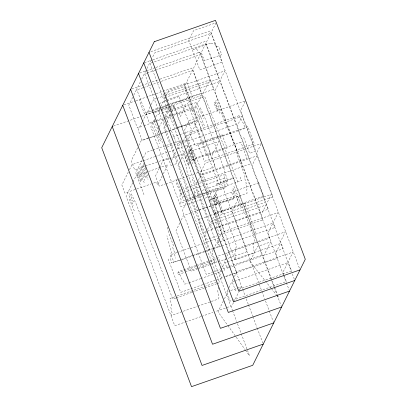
<?xml version="1.0" encoding="UTF-8"?>
<svg xmlns="http://www.w3.org/2000/svg" width="407" height="407" viewBox="0 0 407 407"><rect width="100%" height="100%" fill="white"/><g stroke="black" fill="none" stroke-linecap="round" stroke-linejoin="round"><path stroke-width="0.31" stroke-dasharray="2.04 1.53" d="M132.677 97.329L128.81 105.133L137.393 127.976L143.366 125.895M133.786 95.101L136.274 90.079L142.837 87.79M140.288 81.985L136.691 89.23L145.447 112.515L151.414 110.434M141.667 79.192L144.154 74.176L146.545 73.341M145.92 70.62L144.577 73.326L157.896 108.761L159.686 108.135M146.993 68.452L149.41 63.573L205.52 44.002L200.682 53.76L214.001 89.194L160.282 107.931M151.175 60.017L149.832 62.724L163.151 98.158L219.256 78.592L205.937 43.157L210.775 33.399L154.665 52.971L152.249 57.85M142.028 122.197L138.156 130.001L142.129 140.568L160.068 134.31M142.302 121.637L145.62 114.947L160.541 109.742M150.076 106.736L146.205 114.54L149.303 122.772L155.22 120.711M151.18 104.502L153.668 99.486L156.059 98.652M137.683 147.756L131.237 160.76L134.661 169.872L144.775 166.346M138.802 145.492L141.326 140.405L147.894 138.115M128.312 171.998L121.866 185.007L124.908 193.106L151.165 183.949M129.436 169.739L131.96 164.647L142.699 160.902M159.732 108.618L158.654 110.785L161.554 118.488M160.806 106.451L163.492 101.033L165.878 100.198M165.257 97.477L163.914 100.183L180.276 143.717L182.066 143.091M166.331 95.304L168.747 90.43L224.852 70.859L220.019 80.617L236.381 124.145L182.662 142.882M154.533 119.353L150.824 126.831L180.83 206.654L186.747 204.594M155.652 117.099L156.766 114.845L161.503 113.192M142.252 159.905L135.801 172.909L144.414 195.823M143.371 157.641L145.894 152.554L152.442 150.269M158.893 127.849L157.774 130.113L171.093 165.547L172.207 165.156M159.173 127.284L163.66 118.239M164.779 115.975L167.862 109.753L169.531 109.173M132.779 182.57L126.053 196.143L174.761 325.727L184.91 322.186M133.058 182.005L136.142 175.783L146.881 172.039M164.291 119.49L162.948 122.197L189.682 193.325M165.364 117.323L167.781 112.444L170.146 111.62M165.858 124.018L163.894 127.976L177.213 163.411L172.761 164.962M166.977 121.759L170.899 113.838M172.024 111.579L173.982 107.621L170.09 108.979M216.031 22.797L211.192 32.555L222.303 62.108L199.862 69.938L188.751 40.379L193.59 30.627L215.44 23.006M159.315 168.198L155.449 176.002L159.254 186.126L165.222 184.045M159.595 167.638L162.912 160.948L177.834 155.744M162.159 176.063L157.677 185.114L156.532 182.077L151.76 183.74M163.283 173.804L167.765 164.754L147.482 171.83M171.505 160.46L175.992 151.409M177.111 149.15L181.319 140.664M182.112 143.574L181.034 145.742L195.116 183.201L196.907 182.575M183.186 141.407L185.872 135.989L241.977 116.417L237.144 126.17L251.221 163.629L197.502 182.367M179.935 161.477L177.971 165.435L230.866 306.161L215.349 311.574M181.059 159.213L185.261 150.732M185.541 150.168L188.065 145.08L176.124 149.242M180.566 189.906L180.042 190.964L183.735 200.793L184.92 200.381M183.231 196.993L183.755 195.935M186.116 203.108L182.351 210.704L206.329 274.501L212.301 272.42M187.2 200.926L188.553 198.194L193.289 196.545M196.952 183.058L195.879 185.226L209.574 221.673L211.365 221.047M198.295 180.347L200.712 175.473L256.817 155.901L251.984 165.654L265.685 202.101L211.966 220.838M179.863 222.868L175.997 230.672L191.219 271.169L197.186 269.088M181.247 220.08L183.46 215.618L190.023 213.329M245.136 101.491L240.568 110.704L255.789 151.201L249.669 153.332L243.203 136.121M197.258 205.952L196.627 207.224L197.115 210.658L198.306 210.246M215.924 205.042L216.239 204.406L213.695 196.235L216.453 202.462L216.768 201.826L214.611 194.729L222.466 213.985L216.728 197.456L215.552 192.816L234.366 239.352L236.559 246.474L235.505 248.596L234.885 254.212L235.867 257.987L234.92 259.895L222.553 226.175L212.993 198.255L215.924 205.042L234.284 198.641L231.354 191.85M206.425 231.588L205.082 234.3L206.985 239.362L216.534 236.029M207.499 229.421L209.915 224.542L266.025 204.975L261.187 214.728L263.09 219.79L218.92 235.195M211.681 220.986L210.338 223.697L212.24 228.759L214.031 228.134M212.754 218.818L215.171 213.94L271.281 194.373L266.443 204.126L268.345 209.188L214.626 227.925M261.116 144.012L256.552 153.225L272.914 196.759L216.809 216.326L200.442 172.792L205.281 163.039L260.79 143.676M220.609 230.713L221.449 229.019L216.504 215.858L215.186 210.429M213.273 249.812L211.93 252.523L213.833 257.585L215.624 256.959M213.543 249.272L216.768 242.765L219.154 241.936M218.259 239.754L217.185 241.921L219.088 246.983L220.879 246.357M219.602 237.042L222.024 232.163L278.129 212.596L273.295 222.349L275.198 227.411L221.479 246.149M225.758 258.445L224.415 261.157L227.081 268.244L228.871 267.618M226.836 256.278L229.253 251.399L285.358 231.832L280.525 241.585L283.186 248.672L229.467 267.409M220.884 270.06L219.541 272.771L221.444 277.833L223.234 277.208M221.154 269.52L224.379 263.014L226.765 262.184M227.849 289.84L226.77 292.007L230.199 301.119L231.985 300.493M228.922 287.668L231.608 282.249L233.994 281.42M233.104 279.238L232.026 281.405L235.455 290.517L237.245 289.891M234.447 276.526L236.864 271.647L292.969 252.081L288.136 261.833L291.56 270.945L237.841 289.682M223.311 301.053L217.984 311.798L227.518 325.091M224.435 298.789L228.078 291.437M233.491 302.645L231.247 307.173L232.361 310.134M233.771 302.08L238.817 291.905M239.097 291.336L241.341 286.813L229.233 291.036M150.814 51.674L210.226 30.952L299.583 268.691M144.358 62.693L152.162 59.971M152.762 59.763L204.965 41.555L291.422 271.566M139.703 73.087L155.306 67.643M155.906 67.435L199.71 52.157L283.262 274.44M147.141 73.133L154.899 70.426M155.494 70.223L200.264 54.609L192.801 69.663L201.551 92.949L160.368 107.311M131.822 88.991L149.822 82.713M152.223 81.873L159.427 79.365M160.022 79.156L191.829 68.061L271.133 279.054M143.437 87.581L158.954 82.168M161.34 81.334L192.379 70.513L184.915 85.567L193.503 108.41L164.255 118.61M123.937 104.894L135.338 100.921M135.938 100.707L187.042 82.906L192.369 97.08L170.192 104.813M156.654 98.443L164.413 95.737M165.008 95.528L209.778 79.914L202.315 94.973L262.439 254.93L222.446 268.879M166.478 99.99L219.597 81.461L214.764 91.219L260.429 212.703L215.064 228.525M159.152 103.495L166.356 100.987M166.951 100.778L179.553 96.383L179.238 97.019L191.799 130.428L171.393 137.541M152.009 110.226L159.768 107.519M151.613 111.294L144.424 113.802L139.097 99.629M152.213 111.086L167.796 105.647M113.426 126.099L141.031 116.473M141.631 116.265L153.632 112.078M154.233 111.869L161.431 109.356M162.032 109.147L169.831 106.425M170.431 106.217L173.433 105.169L242.465 288.822M161.136 109.534L168.9 106.827M169.495 106.619L201.724 95.38L194.261 110.434L210.79 154.411L206.71 155.83L194.154 122.426L177.411 128.266M154.421 113.039L168.824 108.018M169.424 107.809L174.827 105.922L174.405 106.771L186.961 140.181L182.163 141.855M162.093 112.988L169.785 110.302M170.375 110.099L186.35 104.528L180.408 116.514L178.882 112.454M170.742 111.411L197.364 102.126L192.531 111.879L191.137 108.17L163.919 117.664M155.81 120.503L163.502 117.821M143.961 125.687L163.66 118.819M244.805 101.155L189.296 120.518L184.463 130.271L193.213 153.556M148.489 137.907L168.188 131.039M168.783 130.83L176.541 128.124M177.142 127.915L197.436 120.838L187.342 141.193L236.813 272.807L232.036 274.471M160.668 134.101L168.442 131.39M169.037 131.181L176.811 128.475M153.032 150.061L173.265 143.005M173.86 142.801L181.003 140.308M167.16 147.09L181.563 142.063M143.3 160.694L154.64 156.736M155.235 156.527L166.575 152.574M168.966 151.74L175.529 149.45M145.37 166.137L169.175 157.835M178.429 155.535L185.592 153.037M187.978 152.203L219.017 141.377L211.554 156.436L215.359 166.56L194.47 173.845M165.817 183.837L185.516 176.969M186.111 176.76L193.869 174.054M181.751 189.494L189.459 186.803M190.054 186.599L197.166 184.117M199.537 183.292L224.435 174.608L223.906 175.666L227.599 185.495L227.162 186.381L212.881 191.361L213.319 190.476L202.076 194.398M182.626 192.75L180.255 193.579L179.95 196.647L181.09 199.684L180.932 202.63L180.515 203.48L193.554 198.931M183.216 192.547L198.631 187.169M199.221 186.966L224.12 178.281L223.814 181.349L224.959 184.386L224.801 187.332L224.379 188.182L202.447 195.828M184.417 196.581L191.529 194.098M193.9 193.269L199.827 191.204M202.198 190.379L227.096 181.695L227.62 180.632L224.267 170.324L224.481 169.897L205.454 119.282L199.944 106.96M193.88 196.337L200.977 193.859M201.572 193.656L218.137 187.876L211.935 200.386L210.414 196.337L205.087 198.194M201.297 194.602L191.778 197.919L191.57 198.346L204.319 232.275L214.469 228.734M203.678 193.768L241.763 180.484L241.555 180.912L239.667 175.89M185.511 200.173L193.203 197.492M193.793 197.288L201.485 194.602M194.149 198.723L201.852 196.037M187.337 204.385L195.029 201.704M195.619 201.496L202.722 199.018M216.453 202.462L234.814 196.057L232.056 189.83M198.901 210.037L247.105 193.223L246.611 189.789L247.242 188.517L245.721 184.468L246.245 183.409L244.444 177.366L245.075 176.094L237.088 154.833L236.63 149.542L215.903 100.264M190.624 213.12L198.382 210.414M198.977 210.205L239.565 196.047L232.102 211.106L247.324 251.597L226.434 258.888M209.463 215.741L198.769 219.47L198.229 220.558L207.743 245.869L208.557 250.437M210.053 215.532L245.696 203.103L245.156 204.192L254.67 229.502L255.484 234.071M176.806 252.594L170.218 254.894L171.281 262.917L192.257 255.601M177.406 252.386L201.379 244.022M203.78 243.188L209.773 241.097M210.368 240.888L218.162 238.171L219.231 246.194L213.237 248.285M219.749 241.727L272.873 223.199L268.04 232.952L269.943 238.014L216.219 256.751M192.857 255.393L204.243 251.419M204.843 251.211L212.637 248.494M204.324 251.852L173.158 262.719L173.682 261.66L170.742 253.831L171.479 252.345L166.941 235.841M204.925 251.643L212.713 248.926M213.314 248.713L220.502 246.204M195.696 265.562L178.48 271.566L182.402 280.209L183.618 281.161L184.758 284.198L188.319 282.957M196.291 265.354L218.264 257.692L222.186 266.331L223.402 267.287L224.542 270.324L201.384 278.398M196.205 266.549L177.203 273.178L178.688 274.41L184.625 272.339M196.8 266.341L216.987 259.3M185.221 272.13L208.969 263.848M209.564 263.639L217.282 260.948M197.782 268.879L217.48 262.006M218.076 261.803L225.834 259.096M227.36 261.976L280.484 243.447L275.651 253.2L277.554 258.262L223.83 276.999M234.92 259.895L253.281 253.49L254.227 251.582L253.246 247.807L253.871 242.19L254.919 240.069L252.732 232.946L233.918 186.416M212.897 272.212L220.06 269.714M188.914 282.748L200.788 278.607M202.793 284.671L180.708 292.374L168.167 259.02M203.388 284.462L223.087 277.594M225.473 276.76L231.441 274.679M174.776 296.83L170.024 298.489L171.571 305.398L170.731 307.097L172.217 313.354L171.159 315.486L197.293 306.369M177.152 296.001L203.882 286.681M204.472 286.472L216.356 282.331M175.722 298.036L172.751 299.069L136.177 203.917L131.186 193.712M176.312 297.827L191.758 292.44M192.353 292.231L204.233 288.09M204.828 287.881L216.707 283.74M217.297 283.531L219.673 282.702L183.104 187.551L178.943 179.044M234.59 281.212L287.713 262.683L282.88 272.436L283.735 274.715M197.888 306.166L218.086 299.12L219.139 296.988L217.653 290.73L218.498 289.031L218.111 287.306M232.585 300.285L286.304 281.547L283.949 275.285M185.506 321.983L201.022 316.57M201.623 316.361L212.963 312.403M271.006 288.115L249.939 261.579L257.402 246.525L270.66 241.9L263.197 256.954L271.362 278.673M271.398 288.609L276.078 294.505M276.47 294.994L278.419 297.451L277.538 295.106M227.884 325.6L245.116 349.633M245.482 350.142L249.516 355.764L241.27 333.837M129.558 193.518L133.857 202.828M197.838 105.179L203.759 118.788M196.276 111.289L203.775 128.515M191.524 146.774L197.838 161.258L217.923 213.115L224.196 231.736M190.069 149.023L195.991 162.622M153.973 120.477L159.895 134.091M152.411 126.587L159.91 143.819M143.574 163.497L146.103 169.292M142.124 165.746L148.041 179.345M214.408 104.151L217.562 111.421M164.418 121.586L167.333 128.297M191.148 148.148L195.889 159.152M184.946 156.751L188.894 165.934M175.921 179.273L180.265 189.382M143.203 164.871L147.939 175.875M136.996 173.474L140.944 182.657M128.994 195.64L133.338 205.749M189.052 149.573L194.582 162.469M141.107 166.3L146.632 179.192M176.216 182.814L181.741 195.772M129.289 199.181L134.814 212.139M187.886 152.544L192.623 163.721M139.942 169.266L144.678 180.443M188.894 151.531L192.837 160.943M140.949 168.254L144.892 177.666M196.734 107.407L204.365 125.712M186.294 154.955L190.237 164.413M152.869 122.705L160.5 141.01M139.459 171.235L144.185 182.616M138.349 171.683L142.287 181.135M185.617 155.657L189.55 165.222M137.673 172.38L141.605 181.944M165.919 117.694L186.645 166.977L187.098 172.268L195.09 193.529L194.46 194.8L196.082 200.239M232.972 188.324L240.827 207.58M214.535 102.137L218.066 110.857M215.145 101.628L219.831 113.375M237.79 182.071L204.675 96.5L187.332 102.549L220.446 188.12M292.318 273.942L294.327 279.294M283.486 275.035L286.167 282.168M286.391 282.763L289.072 289.896M272.242 281.018L274.45 286.889M274.669 287.474L277.315 294.515M271.357 279.65L274.038 286.777M274.262 287.373L276.943 294.505M277.167 295.1L281.186 305.799M183.944 83.964L261.686 290.796M261.91 291.392L264.591 298.524M265.486 300.9L269.058 310.409M269.281 311.004L273.306 321.703M242.689 289.418L245.37 296.55M246.26 298.926L248.27 304.273M248.494 304.868L252.742 316.163M252.966 316.758L256.985 327.457M257.209 328.047L262.795 342.908M192.358 179.1L216.117 242.297M232.585 310.729L236.594 321.393M237.485 323.763L241.051 333.247M214.886 219.119L219.424 235.622M167.241 227.152L168.554 232.58L173.504 245.742L172.66 247.441L174.186 251.49L175.366 258.267M222.13 234.763L223.311 241.539M164.092 93.529L163.675 94.378L176.231 127.788L196.632 120.67L184.076 87.261L184.498 86.416L164.092 93.529M216.616 183.827L216.356 184.351L233.699 178.302L233.959 177.778L216.616 183.827M210.546 43.213L193.203 49.262L197.41 49.939L198.591 52.539L201.353 52.686L204.395 60.785L221.739 54.736L218.696 46.637L215.934 46.495L214.754 43.89L210.546 43.213M239.016 115.725L189.031 133.16L193.315 140.71L195.218 145.772L245.202 128.337L243.3 123.275L239.016 115.725M222.161 134.89L187.474 146.988L192.425 160.149L227.106 148.051L222.161 134.89M247.883 126.679L197.899 144.114L204.365 161.325L254.35 143.89L247.883 126.679M240.934 142.287L192.989 159.01L199.079 175.208L247.024 158.486L240.934 142.287M258.735 182.768L208.745 200.203L213.695 213.365L263.68 195.93L258.735 182.768"/><path stroke-width="0.61" d="M300.03 269.877L238.823 291.229L149.018 52.3M294.775 280.479L233.567 301.831L143.763 62.902M289.519 291.081L228.312 312.434L138.502 73.504M281.634 306.99L220.426 328.337L130.622 89.408M273.753 322.893L212.546 344.241L122.736 105.316M263.237 344.098L202.035 365.445L112.225 126.521M154.273 41.697L101.714 147.726L191.519 386.65L252.727 365.303L305.286 259.274L215.481 20.35L154.273 41.697"/></g></svg>
